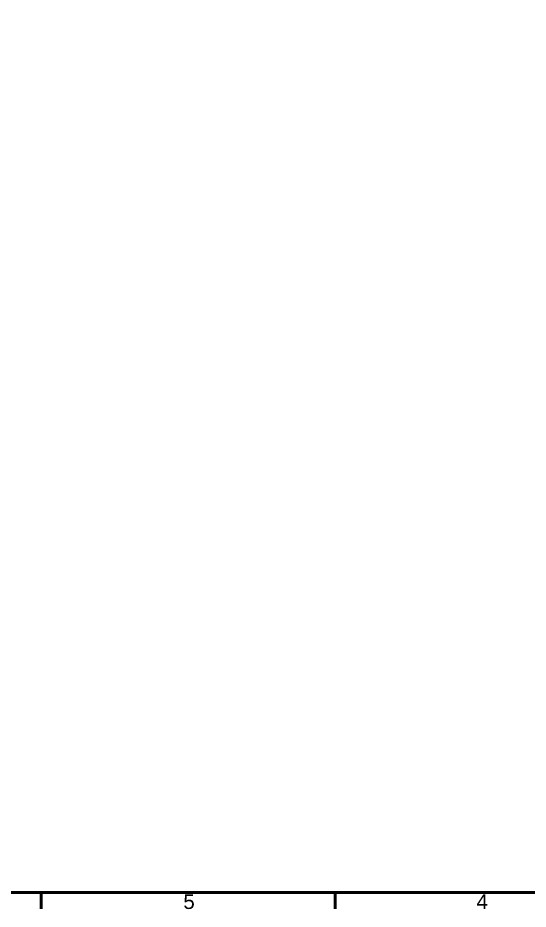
# Model space of a CAD drawing. Header units: millimetres. Extents: x 0 to 2774, y -40 to 1485.
# Drawn here: x 1212 to 1517, y 40 to 572 of the extents above; entities that cross this region are included whole.
import ezdxf

# ---------------------------------------------------------------- set-up
doc = ezdxf.new("R2010")
doc.units = ezdxf.units.MM
doc.header["$LTSCALE"] = 2.5
doc.linetypes.add('Durchgehend', pattern=[0])
doc.layers.add('Rahmen_0', color=7, linetype='Durchgehend', lineweight=50)
doc.layers.add('Rahmen_2', color=7, linetype='Durchgehend', lineweight=50)
doc.styles.add('Aktuell-DINNach Layer', font='arial.ttf')

# ---------------------------------------------------------------- blocks, each defined once
blk = doc.blocks.new('Ränder Standardrahmen')
at = {"layer": 'Rahmen_0'}
for p, q in [((490.58, 20), (490.58, 16.1)), ((560.67, 20), (560.67, 16.1))]:
    blk.add_line(p, q, dxfattribs=at)
at = {"layer": 'Rahmen_0', "flags": 128}
blk.add_lwpolyline([(20, 20), (20, 574), (821, 574), (821, 20), (20, 20)], dxfattribs=at)
at = {"layer": 'Rahmen_2', "char_height": 3.5, "attachment_point": 7, "style": 'Aktuell-DINNach Layer'}
for s, insert in [('5', (524.48, 16.04)), ('4', (594.41, 16.1))]:
    blk.add_mtext(s, dxfattribs=dict(at, insert=insert))

msp = doc.modelspace()

# ---------------------------------------------------------------- block references
at = {"xscale": 2.5, "yscale": 2.5, "zscale": 2.5}
msp.add_blockref('Ränder Standardrahmen', (0, 0), dxfattribs=at)

doc.saveas('drawing.dxf')
